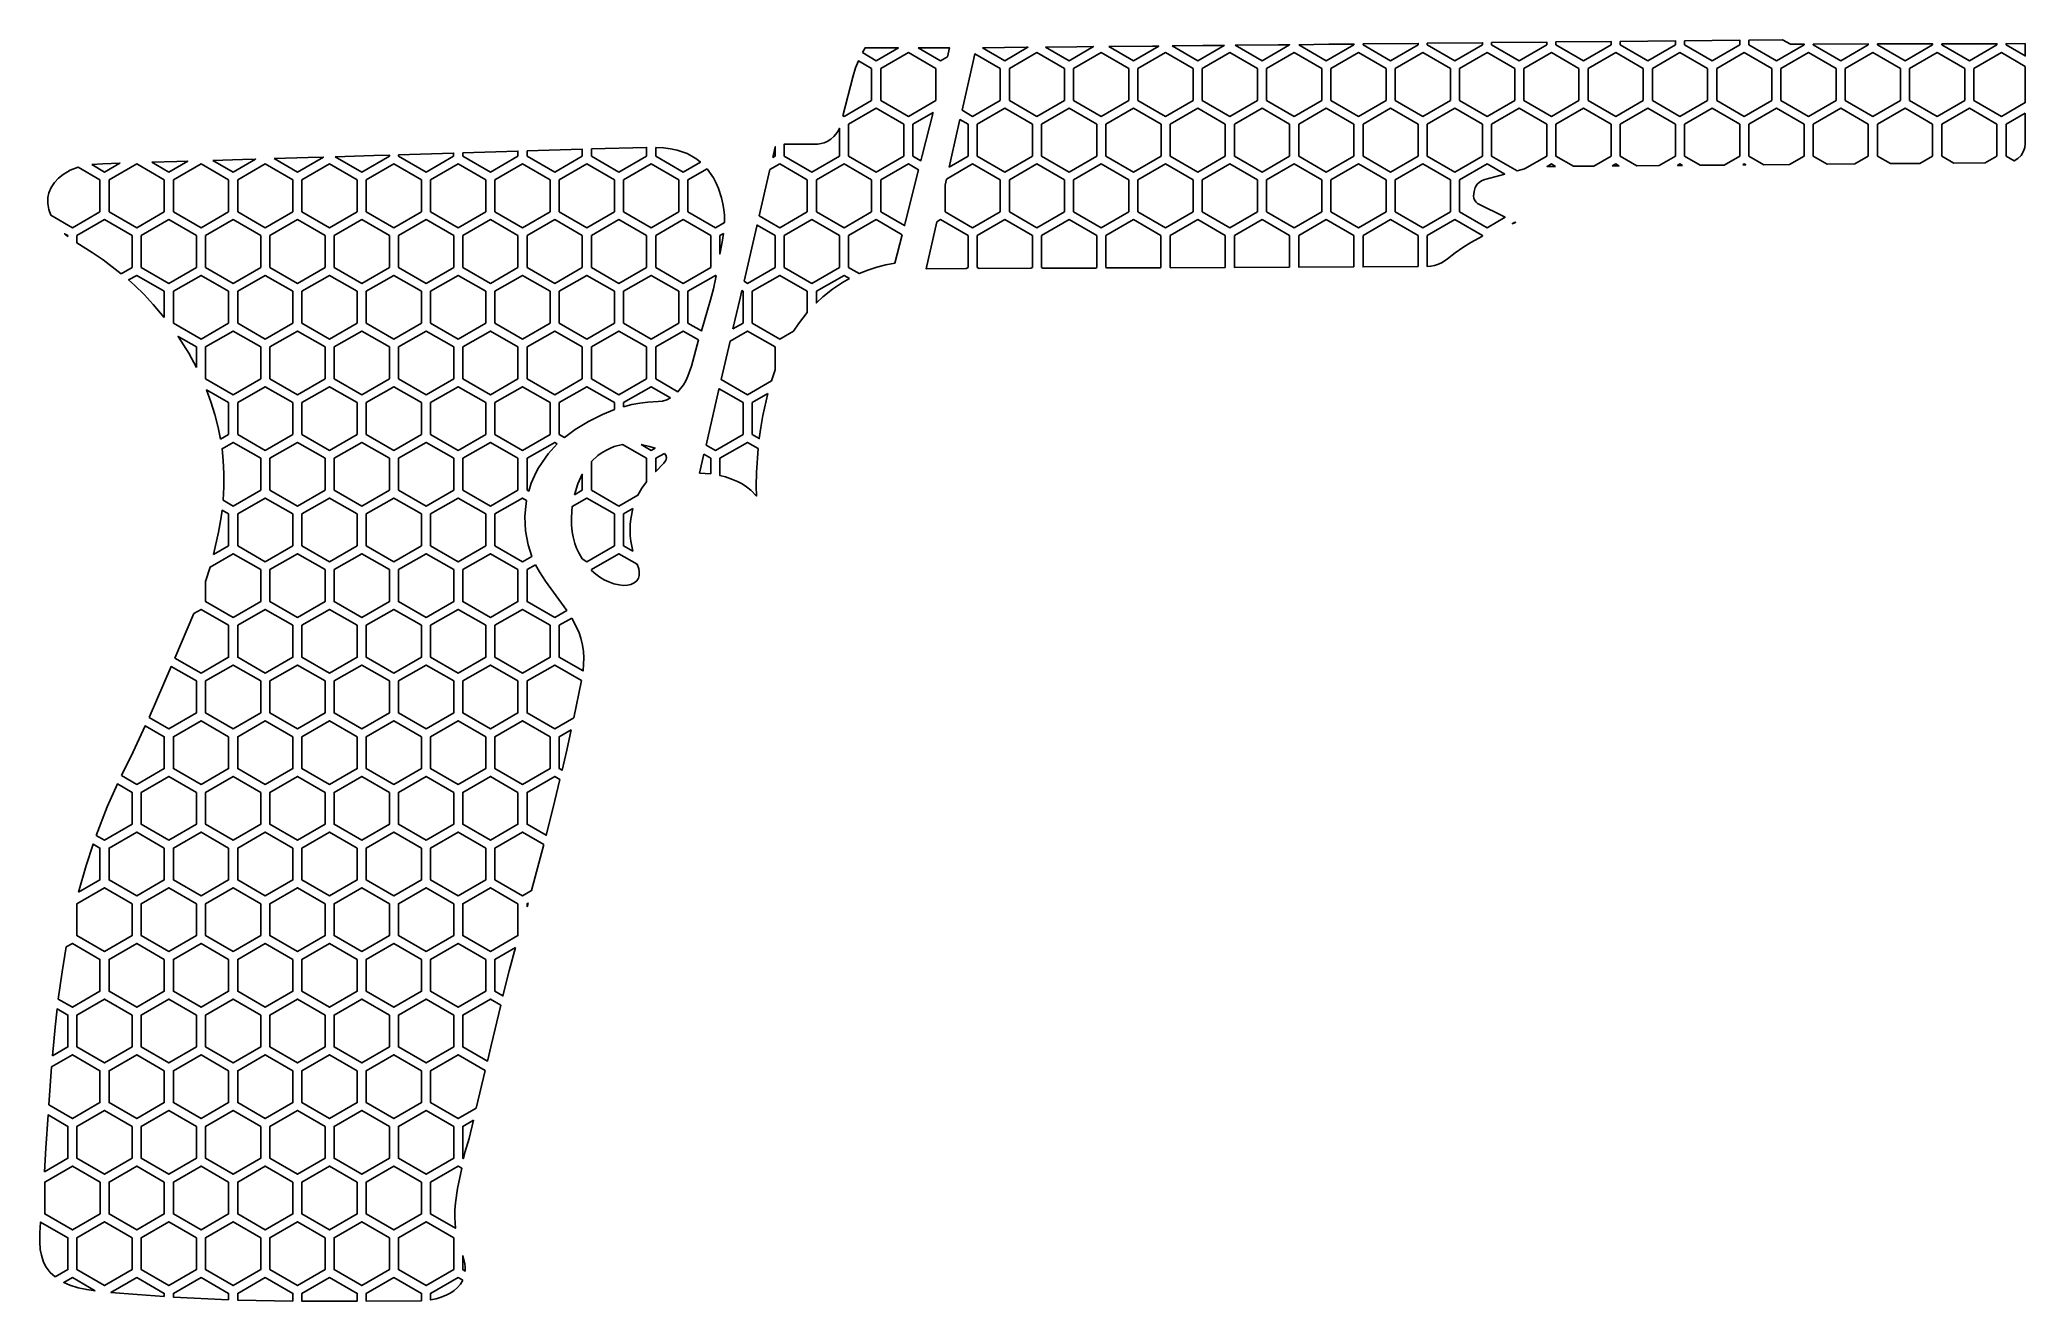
# Model space of a CAD drawing. Header units: millimetres. Extents: x 166 to 275, y -148 to -78.
import ezdxf

# ---------------------------------------------------------------- set-up
doc = ezdxf.new("R2010")
doc.units = ezdxf.units.MM

# ---------------------------------------------------------------- blocks, each defined once
blk = doc.blocks.new('HEX')
blk.add_lwpolyline([(1.516, 0.875), (0, 1.75), (-1.516, 0.875), (-1.516, -0.875), (0, -1.75), (1.516, -0.875)], close=True)

msp = doc.modelspace()

# ---------------------------------------------------------------- linework, layer by layer
for points in [[(246.065, -78.524), (249.096, -78.494), (249.096, -78.64), (247.58, -79.515), (246.065, -78.64), (246.065, -78.524)], [(249.596, -78.489), (252.627, -78.458), (252.627, -78.64), (251.111, -79.515), (249.596, -78.64), (249.596, -78.489)], [(253.127, -78.453), (256.158, -78.422), (256.158, -78.64), (254.642, -79.515), (253.127, -78.64), (253.127, -78.453)], [(256.658, -78.417), (259.689, -78.387), (259.689, -78.64), (258.173, -79.515), (256.658, -78.64), (256.658, -78.417)], [(260.189, -78.382), (262.042, -78.363), (262.473, -78.607), (263.22, -78.605), (263.22, -78.64), (261.704, -79.515), (260.189, -78.64), (260.189, -78.382)], [(210.443, -82.538), (210.998, -80.342), (211.138, -79.908), (211.29, -79.527), (212.019, -79.948), (212.019, -81.698), (210.504, -82.573), (210.443, -82.538)], [(211.51, -79.075), (211.66, -78.81), (213.49, -78.81), (212.269, -79.515), (211.51, -79.075)], [(214.579, -78.81), (214.85, -78.81), (216.301, -78.81), (216.177, -79.297), (215.8, -79.515), (214.579, -78.81)], [(216.983, -82.237), (217.589, -79.569), (217.686, -79.142), (219.081, -79.948), (219.081, -81.698), (217.566, -82.573), (216.983, -82.237)], [(218.104, -78.807), (220.529, -78.782), (220.602, -78.781), (219.331, -79.515), (218.104, -78.807)], [(221.575, -78.772), (223.296, -78.754), (224.196, -78.745), (222.862, -79.515), (221.575, -78.772)], [(225.045, -78.737), (227.448, -78.712), (227.79, -78.709), (226.394, -79.515), (225.045, -78.737)], [(228.516, -78.702), (230.215, -78.684), (231.384, -78.673), (229.925, -79.515), (228.516, -78.702)], [(231.986, -78.666), (234.367, -78.642), (234.971, -78.636), (233.456, -79.515), (231.986, -78.666)], [(235.471, -78.64), (237.134, -78.615), (238.502, -78.601), (238.502, -78.64), (236.987, -79.515), (235.471, -78.64)], [(239.002, -78.596), (242.033, -78.565), (242.033, -78.64), (240.518, -79.515), (239.002, -78.64), (239.002, -78.596)], [(242.533, -78.56), (245.565, -78.529), (245.565, -78.64), (244.049, -79.515), (242.533, -78.64), (242.533, -78.56)], [(263.72, -78.605), (266.751, -78.599), (266.751, -78.64), (265.236, -79.515), (263.72, -78.64), (263.72, -78.605)], [(267.251, -78.598), (270.282, -78.592), (270.282, -78.64), (268.767, -79.515), (267.251, -78.64), (267.251, -78.598)], [(270.782, -78.591), (273.813, -78.585), (273.813, -78.64), (272.298, -79.515), (270.782, -78.64), (270.782, -78.591)], [(275.37, -79.827), (275.37, -81.819), (274.063, -82.573), (272.548, -81.698), (272.548, -79.948), (274.063, -79.073), (275.37, -79.827)], [(275.37, -78.576), (275.37, -79.25), (274.313, -78.64), (274.313, -78.585), (275.37, -78.576)], [(215.4, -82.362), (214.801, -84.723), (214.728, -85.012), (214.285, -84.756), (214.285, -83.006), (215.4, -82.362)], [(216.274, -85.357), (216.383, -84.878), (216.867, -82.747), (217.316, -83.006), (217.316, -84.756), (216.274, -85.357)], [(247.875, -85.461), (247.466, -85.565), (246.065, -84.756), (246.065, -83.006), (247.58, -82.131), (249.096, -83.006), (249.096, -84.756), (247.875, -85.461)], [(251.679, -85.303), (250.559, -85.313), (249.596, -84.756), (249.596, -83.006), (251.111, -82.131), (252.627, -83.006), (252.627, -84.756), (251.679, -85.303)], [(255.26, -85.274), (254.042, -85.284), (253.127, -84.756), (253.127, -83.006), (254.642, -82.131), (256.158, -83.006), (256.158, -84.756), (255.26, -85.274)], [(258.841, -85.245), (257.524, -85.256), (256.658, -84.756), (256.658, -83.006), (258.173, -82.131), (259.689, -83.006), (259.689, -84.756), (258.841, -85.245)], [(262.423, -85.216), (261.006, -85.228), (260.189, -84.756), (260.189, -83.006), (261.704, -82.131), (263.22, -83.006), (263.22, -84.756), (262.423, -85.216)], [(266.004, -85.187), (264.488, -85.2), (263.72, -84.756), (263.72, -83.006), (265.236, -82.131), (266.751, -83.006), (266.751, -84.756), (266.004, -85.187)], [(269.585, -85.158), (267.971, -85.171), (267.251, -84.756), (267.251, -83.006), (268.767, -82.131), (270.282, -83.006), (270.282, -84.756), (269.585, -85.158)], [(273.167, -85.129), (271.453, -85.143), (270.782, -84.756), (270.782, -83.006), (272.298, -82.131), (273.813, -83.006), (273.813, -84.756), (273.167, -85.129)], [(275.37, -82.396), (275.37, -84.077), (275.345, -84.292), (275.278, -84.492), (275.144, -84.714), (274.961, -84.897), (274.766, -85.017), (274.313, -84.756), (274.313, -83.006), (275.37, -82.396)], [(209.068, -84.093), (209.244, -84.067), (209.413, -84.02), (209.573, -83.953), (209.771, -83.834), (209.946, -83.685), (210.062, -83.555), (210.16, -83.411), (210.254, -83.226), (210.254, -84.756), (208.738, -85.631), (207.223, -84.756), (207.223, -84.094), (209.068, -84.093)], [(172.493, -85.092), (173.869, -85.05), (174.464, -85.032), (173.427, -85.631), (172.493, -85.092)], [(175.849, -84.99), (177.475, -84.941), (178.19, -84.92), (176.958, -85.631), (175.849, -84.99)], [(179.205, -84.889), (181.08, -84.833), (181.916, -84.808), (180.489, -85.631), (179.205, -84.889)], [(182.56, -84.788), (184.686, -84.724), (185.536, -84.698), (185.536, -84.756), (184.02, -85.631), (182.56, -84.788)], [(186.036, -84.683), (189.067, -84.592), (189.067, -84.756), (187.552, -85.631), (186.036, -84.756), (186.036, -84.683)], [(189.567, -84.577), (192.598, -84.485), (192.598, -84.756), (191.083, -85.631), (189.567, -84.756), (189.567, -84.577)], [(193.098, -84.47), (196.129, -84.379), (196.129, -84.756), (194.614, -85.631), (193.098, -84.756), (193.098, -84.47)], [(196.629, -84.364), (199.66, -84.277), (199.66, -84.756), (198.145, -85.631), (196.629, -84.756), (196.629, -84.364)], [(200.16, -84.282), (200.582, -84.307), (200.968, -84.356), (201.345, -84.434), (201.621, -84.516), (201.889, -84.621), (202.148, -84.752), (202.418, -84.925), (202.62, -85.086), (201.676, -85.631), (200.16, -84.756), (200.16, -84.282)], [(206.586, -84.835), (206.723, -84.246), (206.723, -84.756), (206.586, -84.835)], [(166.938, -87.993), (166.832, -87.68), (166.778, -87.358), (166.786, -87.032), (166.84, -86.776), (166.963, -86.479), (167.139, -86.209), (167.359, -85.969), (167.615, -85.761), (168.016, -85.529), (168.444, -85.37), (169.646, -86.064), (169.646, -87.814), (168.131, -88.689), (166.938, -87.993)], [(169.19, -85.223), (169.803, -85.176), (170.739, -85.144), (169.896, -85.631), (169.19, -85.223)], [(202.981, -85.455), (203.33, -85.955), (203.482, -86.24), (203.613, -86.538), (203.782, -87.055), (203.856, -87.372), (203.907, -87.691), (203.934, -88.008), (203.936, -88.404), (203.441, -88.689), (201.926, -87.814), (201.926, -86.064), (202.981, -85.455)], [(205.844, -88.038), (206.432, -85.501), (206.973, -85.189), (208.488, -86.064), (208.488, -87.814), (206.973, -88.689), (205.844, -88.038)], [(214.6, -85.516), (213.864, -88.419), (213.826, -88.569), (212.519, -87.814), (212.519, -86.064), (214.035, -85.189), (214.6, -85.516)], [(216.124, -86.022), (217.566, -85.189), (219.081, -86.064), (219.081, -87.814), (217.566, -88.689), (216.05, -87.814), (216.05, -86.345), (216.124, -86.022)], [(246.782, -85.748), (245.698, -86.037), (245.537, -86.1), (245.404, -86.18), (245.276, -86.304), (245.168, -86.485), (245.103, -86.702), (245.072, -86.965), (245.087, -87.074), (245.136, -87.191), (245.212, -87.293), (245.297, -87.364), (246.801, -88.119), (245.815, -88.689), (244.299, -87.814), (244.299, -86.064), (245.815, -85.189), (246.782, -85.748)], [(249.573, -85.321), (249.109, -85.325), (249.346, -85.189), (249.573, -85.321)], [(252.693, -85.295), (252.877, -85.189), (253.056, -85.292), (252.693, -85.295)], [(256.538, -85.264), (256.274, -85.266), (256.408, -85.189), (256.538, -85.264)], [(259.856, -85.237), (259.939, -85.189), (260.02, -85.236), (259.856, -85.237)], [(170.816, -91.216), (169.827, -90.46), (169.221, -90.055), (168.381, -89.527), (168.381, -89.122), (169.896, -88.247), (171.412, -89.122), (171.412, -90.872), (170.816, -91.216)], [(213.698, -89.072), (213.302, -90.636), (212.8, -90.725), (212.31, -90.851), (211.818, -91.015), (211.34, -91.211), (210.754, -90.872), (210.754, -89.122), (212.269, -88.247), (213.698, -89.072)], [(217.206, -90.935), (215.006, -90.945), (215.591, -88.368), (215.8, -88.247), (217.316, -89.122), (217.316, -90.872), (217.206, -90.935)], [(220.764, -90.92), (217.92, -90.932), (217.816, -90.872), (217.816, -89.122), (219.331, -88.247), (220.847, -89.122), (220.847, -90.872), (220.764, -90.92)], [(224.323, -90.904), (221.424, -90.917), (221.347, -90.872), (221.347, -89.122), (222.862, -88.247), (224.378, -89.122), (224.378, -90.872), (224.323, -90.904)], [(227.881, -90.888), (224.929, -90.901), (224.878, -90.872), (224.878, -89.122), (226.394, -88.247), (227.909, -89.122), (227.909, -90.872), (227.881, -90.888)], [(231.44, -90.872), (228.433, -90.886), (228.409, -90.872), (228.409, -89.122), (229.925, -88.247), (231.44, -89.122), (231.44, -90.872)], [(234.971, -90.857), (231.94, -90.87), (231.94, -89.122), (233.456, -88.247), (234.971, -89.122), (234.971, -90.857)], [(238.502, -90.841), (235.471, -90.855), (235.471, -89.122), (236.987, -88.247), (238.502, -89.122), (238.502, -90.841)], [(242.033, -90.826), (239.002, -90.839), (239.002, -89.122), (240.518, -88.247), (242.033, -89.122), (242.033, -90.826)], [(245.565, -89.156), (244.921, -89.498), (244.479, -89.769), (244.059, -90.064), (243.637, -90.404), (243.341, -90.592), (243.142, -90.688), (242.937, -90.763), (242.731, -90.81), (242.533, -90.823), (242.533, -89.122), (244.049, -88.247), (245.565, -89.122), (245.565, -89.156)], [(167.881, -89.168), (167.788, -89.093), (167.706, -89.021), (167.881, -89.122), (167.881, -89.168)], [(203.885, -89.01), (203.814, -89.477), (203.691, -90.136), (203.691, -89.122), (203.885, -89.01)], [(205.012, -91.634), (205.711, -88.613), (205.727, -88.547), (206.723, -89.122), (206.723, -90.872), (205.207, -91.747), (205.012, -91.634)], [(247.341, -88.385), (247.383, -88.406), (247.194, -88.47), (247.341, -88.385)], [(173.177, -93.624), (172.568, -92.902), (172.063, -92.362), (171.535, -91.847), (171.219, -91.561), (171.662, -91.305), (173.177, -92.18), (173.177, -93.624)], [(203.482, -91.328), (203.332, -92.038), (203.176, -92.648), (202.669, -94.359), (201.926, -93.93), (201.926, -92.18), (203.441, -91.305), (203.482, -91.328)], [(208.488, -93.351), (207.999, -93.973), (207.734, -94.365), (206.973, -94.805), (205.457, -93.93), (205.457, -92.18), (206.973, -91.305), (208.488, -92.18), (208.488, -93.351)], [(210.8, -91.477), (210.415, -91.7), (209.863, -92.073), (209.343, -92.49), (208.988, -92.819), (208.988, -92.18), (210.504, -91.305), (210.8, -91.477)], [(204.406, -94.248), (204.796, -92.567), (204.894, -92.144), (204.957, -92.18), (204.957, -93.93), (204.406, -94.248)], [(174.943, -96.367), (174.521, -95.587), (173.938, -94.658), (174.943, -95.238), (174.943, -96.367)], [(202.52, -94.85), (202.119, -96.287), (201.933, -96.836), (201.818, -97.094), (201.689, -97.322), (201.385, -97.695), (200.16, -96.988), (200.16, -95.238), (201.676, -94.363), (202.52, -94.85)], [(206.723, -96.491), (206.517, -97.107), (205.207, -97.863), (203.762, -97.029), (204.252, -94.914), (205.207, -94.363), (206.723, -95.238), (206.723, -96.491)], [(176.267, -100.301), (176.142, -99.661), (175.959, -98.946), (175.741, -98.251), (175.499, -97.598), (176.708, -98.296), (176.708, -100.046), (176.267, -100.301)], [(197.894, -98.681), (197.234, -98.944), (196.471, -99.326), (195.738, -99.769), (195.148, -100.21), (194.864, -100.046), (194.864, -98.296), (196.379, -97.421), (197.895, -98.296), (197.894, -98.681)], [(200.983, -98.041), (200.774, -98.144), (200.53, -98.212), (200.303, -98.242), (199.728, -98.275), (199.289, -98.329), (198.86, -98.408), (198.395, -98.523), (198.395, -98.296), (199.91, -97.421), (200.983, -98.041)], [(202.93, -100.626), (203.618, -97.651), (203.645, -97.538), (204.957, -98.296), (204.957, -100.046), (203.441, -100.921), (202.93, -100.626)], [(206.319, -97.798), (206.045, -99.008), (205.933, -99.661), (205.847, -100.271), (205.457, -100.046), (205.457, -98.296), (206.319, -97.798)], [(176.403, -103.658), (176.445, -102.914), (176.448, -102.194), (176.413, -101.473), (176.347, -100.832), (176.958, -100.479), (178.474, -101.354), (178.474, -103.104), (176.958, -103.979), (176.403, -103.658)], [(194.758, -100.563), (194.257, -101.114), (193.919, -101.576), (193.695, -101.942), (193.499, -102.323), (193.332, -102.72), (193.189, -103.156), (193.098, -103.104), (193.098, -101.354), (194.614, -100.479), (194.758, -100.563)], [(196.629, -101.532), (196.992, -101.201), (197.17, -101.072), (197.421, -100.921), (197.684, -100.793), (197.889, -100.714), (198.341, -100.593), (199.66, -101.354), (199.66, -102.64), (199.4, -102.999), (199.183, -103.38), (198.145, -103.979), (196.629, -103.104), (196.629, -101.532)], [(199.357, -100.602), (199.821, -100.702), (200.125, -100.797), (199.91, -100.921), (199.357, -100.602)], [(200.638, -101.084), (200.716, -101.188), (200.751, -101.302), (200.736, -101.424), (200.707, -101.489), (200.603, -101.626), (200.16, -102.081), (200.16, -101.354), (200.638, -101.084)], [(203.186, -102.214), (202.572, -102.17), (202.812, -101.135), (203.191, -101.354), (203.186, -102.214)], [(205.787, -100.814), (205.697, -102.134), (205.684, -102.876), (205.697, -103.428), (205.382, -103.099), (205.148, -102.915), (204.901, -102.757), (204.645, -102.623), (204.385, -102.512), (203.998, -102.381), (203.691, -102.303), (203.691, -101.354), (205.207, -100.479), (205.787, -100.814)], [(195.7, -103.352), (195.886, -102.76), (196.129, -102.231), (196.129, -103.104), (195.7, -103.352)], [(193.071, -103.666), (193.004, -104.166), (192.982, -104.556), (192.987, -104.947), (193.019, -105.337), (193.077, -105.723), (193.161, -106.104), (193.364, -106.74), (192.848, -107.037), (191.333, -106.162), (191.333, -104.412), (192.848, -103.537), (193.071, -103.666)], [(196.118, -106.879), (195.934, -106.55), (195.82, -106.292), (195.726, -106.027), (195.631, -105.665), (195.58, -105.388), (195.541, -105.015), (195.53, -104.638), (195.548, -104.261), (195.576, -104.001), (196.379, -103.537), (197.895, -104.412), (197.895, -106.162), (196.379, -107.037), (196.118, -106.879)], [(175.884, -106.638), (176.162, -105.411), (176.283, -104.701), (176.348, -104.204), (176.708, -104.412), (176.708, -106.162), (175.884, -106.638)], [(198.914, -104.112), (198.8, -104.675), (198.768, -104.984), (198.757, -105.293), (198.766, -105.604), (198.796, -105.912), (198.899, -106.453), (198.395, -106.162), (198.395, -104.412), (198.914, -104.112)], [(175.443, -108.125), (175.693, -107.325), (176.958, -106.595), (178.474, -107.47), (178.474, -109.22), (176.958, -110.095), (175.443, -109.22), (175.443, -108.125)], [(199.144, -107.173), (199.229, -107.422), (199.262, -107.59), (199.258, -107.784), (199.214, -107.929), (199.117, -108.078), (198.981, -108.195), (198.801, -108.284), (198.607, -108.329), (198.388, -108.337), (198.148, -108.309), (197.855, -108.241), (197.591, -108.147), (197.338, -108.028), (197.097, -107.885), (196.869, -107.72), (196.629, -107.508), (196.629, -107.47), (198.145, -106.595), (199.144, -107.173)], [(193.567, -107.202), (193.776, -107.588), (194.111, -108.109), (195.28, -109.711), (194.614, -110.095), (193.098, -109.22), (193.098, -107.47), (193.567, -107.202)], [(173.758, -112.325), (174.793, -109.884), (175.193, -109.653), (176.708, -110.528), (176.708, -112.278), (175.193, -113.153), (173.758, -112.325)], [(195.551, -110.131), (195.835, -110.664), (195.953, -110.942), (196.051, -111.229), (196.144, -111.611), (196.192, -111.957), (196.209, -112.306), (196.202, -112.656), (196.17, -113.032), (194.864, -112.278), (194.864, -110.528), (195.551, -110.131)], [(172.338, -115.582), (173.56, -112.788), (174.943, -113.586), (174.943, -115.336), (173.427, -116.211), (172.338, -115.582)], [(196.092, -113.565), (195.669, -115.602), (194.614, -116.211), (193.098, -115.336), (193.098, -113.586), (194.614, -112.711), (196.092, -113.565)], [(170.819, -118.783), (171.46, -117.478), (172.131, -116.04), (173.177, -116.644), (173.177, -118.394), (171.662, -119.269), (170.819, -118.783)], [(195.526, -116.262), (195.276, -117.383), (195.023, -118.486), (194.864, -118.394), (194.864, -116.644), (195.526, -116.262)], [(194.904, -118.995), (194.533, -120.533), (194.151, -122.06), (193.098, -121.452), (193.098, -119.702), (194.614, -118.827), (194.904, -118.995)], [(169.439, -122.063), (170.047, -120.496), (170.603, -119.235), (171.412, -119.702), (171.412, -121.452), (169.896, -122.327), (169.439, -122.063)], [(194.021, -122.562), (193.345, -125.098), (192.848, -125.385), (191.333, -124.51), (191.333, -122.76), (192.848, -121.885), (194.021, -122.562)], [(168.466, -125.192), (168.885, -123.723), (169.27, -122.543), (169.646, -122.76), (169.646, -124.51), (168.466, -125.192)], [(193.098, -125.987), (193.098, -125.818), (193.154, -125.786), (193.098, -125.987)], [(167.354, -131.053), (167.563, -129.559), (167.795, -128.195), (168.131, -128.001), (169.646, -128.876), (169.646, -130.626), (168.131, -131.501), (167.354, -131.053)], [(192.46, -128.226), (192.118, -129.505), (191.775, -130.882), (191.333, -130.626), (191.333, -128.876), (192.46, -128.226)], [(167.031, -134.175), (167.177, -132.602), (167.289, -131.593), (167.881, -131.934), (167.881, -133.684), (167.031, -134.175)], [(191.653, -131.388), (191.127, -133.605), (190.922, -134.466), (189.567, -133.684), (189.567, -131.934), (191.083, -131.059), (191.653, -131.388)], [(166.831, -136.867), (166.981, -134.781), (168.131, -134.117), (169.646, -134.992), (169.646, -136.742), (168.131, -137.617), (166.831, -136.867)], [(190.801, -134.974), (190.308, -137.045), (189.317, -137.617), (187.802, -136.742), (187.802, -134.992), (189.317, -134.117), (190.801, -134.974)], [(166.594, -140.543), (166.679, -139.242), (166.795, -137.423), (167.881, -138.05), (167.881, -139.8), (166.594, -140.543)], [(190.149, -137.714), (189.912, -138.706), (189.68, -139.483), (189.601, -139.82), (189.567, -139.8), (189.567, -138.05), (190.149, -137.714)], [(189.521, -140.351), (189.281, -141.464), (189.164, -142.256), (189.133, -142.652), (189.124, -143.047), (189.163, -143.644), (187.802, -142.858), (187.802, -141.108), (189.317, -140.233), (189.521, -140.351)], [(167.181, -146.32), (166.916, -146.071), (166.699, -145.785), (166.551, -145.501), (166.427, -145.122), (166.368, -144.805), (166.336, -144.397), (166.342, -143.899), (166.385, -143.303), (167.881, -144.166), (167.881, -145.916), (167.181, -146.32)], [(189.567, -145.136), (189.681, -145.598), (189.702, -145.779), (189.704, -145.995), (189.567, -145.916), (189.567, -145.136)], [(169.388, -147.078), (168.917, -147.013), (168.447, -146.913), (167.992, -146.77), (167.657, -146.623), (168.131, -146.349), (169.388, -147.078)], [(173.177, -147.398), (171.683, -147.29), (170.25, -147.164), (171.662, -146.349), (173.177, -147.224), (173.177, -147.398)], [(176.708, -147.57), (173.677, -147.429), (173.677, -147.224), (175.193, -146.349), (176.708, -147.224), (176.708, -147.57)], [(180.239, -147.645), (177.208, -147.585), (177.208, -147.224), (178.724, -146.349), (180.239, -147.224), (180.239, -147.645)], [(183.77, -147.656), (180.739, -147.65), (180.739, -147.224), (182.255, -146.349), (183.77, -147.224), (183.77, -147.656)], [(187.302, -147.633), (184.27, -147.654), (184.27, -147.224), (185.786, -146.349), (187.302, -147.224), (187.302, -147.633)], [(189.574, -146.497), (189.438, -146.722), (189.283, -146.902), (189.104, -147.06), (188.906, -147.197), (188.694, -147.309), (188.383, -147.432), (188.109, -147.514), (187.802, -147.58), (187.802, -147.224), (189.317, -146.349), (189.574, -146.497)]]:
    msp.add_lwpolyline(points, close=True)

# ---------------------------------------------------------------- block references
for p in [(214.035, -80.823), (221.097, -80.823), (224.628, -80.823), (228.159, -80.823), (231.69, -80.823), (235.221, -80.823), (238.752, -80.823), (242.283, -80.823), (245.815, -80.823), (249.346, -80.823), (252.877, -80.823), (256.408, -80.823), (259.939, -80.823), (263.47, -80.823), (267.001, -80.823), (270.532, -80.823), (212.269, -83.881), (219.331, -83.881), (222.862, -83.881), (226.394, -83.881), (229.925, -83.881), (233.456, -83.881), (236.987, -83.881), (240.518, -83.881), (244.049, -83.881), (171.662, -86.939), (175.193, -86.939), (178.724, -86.939), (182.255, -86.939), (185.786, -86.939), (189.317, -86.939), (192.848, -86.939), (196.379, -86.939), (199.91, -86.939), (210.504, -86.939), (221.097, -86.939), (224.628, -86.939), (228.159, -86.939), (231.69, -86.939), (235.221, -86.939), (238.752, -86.939), (242.283, -86.939), (173.427, -89.997), (176.958, -89.997), (180.489, -89.997), (184.02, -89.997), (187.552, -89.997), (191.083, -89.997), (194.614, -89.997), (198.145, -89.997), (201.676, -89.997), (208.738, -89.997), (175.193, -93.055), (178.724, -93.055), (182.255, -93.055), (185.786, -93.055), (189.317, -93.055), (192.848, -93.055), (196.379, -93.055), (199.91, -93.055), (176.958, -96.113), (180.489, -96.113), (184.02, -96.113), (187.552, -96.113), (191.083, -96.113), (194.614, -96.113), (198.145, -96.113), (178.724, -99.171), (182.255, -99.171), (185.786, -99.171), (189.317, -99.171), (192.848, -99.171), (180.489, -102.229), (184.02, -102.229), (187.552, -102.229), (191.083, -102.229), (178.724, -105.287), (182.255, -105.287), (185.786, -105.287), (189.317, -105.287), (180.489, -108.345), (184.02, -108.345), (187.552, -108.345), (191.083, -108.345), (178.724, -111.403), (182.255, -111.403), (185.786, -111.403), (189.317, -111.403), (192.848, -111.403), (176.958, -114.461), (180.489, -114.461), (184.02, -114.461), (187.552, -114.461), (191.083, -114.461), (175.193, -117.519), (178.724, -117.519), (182.255, -117.519), (185.786, -117.519), (189.317, -117.519), (192.848, -117.519), (173.427, -120.577), (176.958, -120.577), (180.489, -120.577), (184.02, -120.577), (187.552, -120.577), (191.083, -120.577), (171.662, -123.635), (175.193, -123.635), (178.724, -123.635), (182.255, -123.635), (185.786, -123.635), (189.317, -123.635), (169.896, -126.693), (173.427, -126.693), (176.958, -126.693), (180.489, -126.693), (184.02, -126.693), (187.552, -126.693), (191.083, -126.693), (171.662, -129.751), (175.193, -129.751), (178.724, -129.751), (182.255, -129.751), (185.786, -129.751), (189.317, -129.751), (169.896, -132.809), (173.427, -132.809), (176.958, -132.809), (180.489, -132.809), (184.02, -132.809), (187.552, -132.809), (171.662, -135.867), (175.193, -135.867), (178.724, -135.867), (182.255, -135.867), (185.786, -135.867), (169.896, -138.925), (173.427, -138.925), (176.958, -138.925), (180.489, -138.925), (184.02, -138.925), (187.552, -138.925), (168.131, -141.983), (171.662, -141.983), (175.193, -141.983), (178.724, -141.983), (182.255, -141.983), (185.786, -141.983), (169.896, -145.041), (173.427, -145.041), (176.958, -145.041), (180.489, -145.041), (184.02, -145.041), (187.552, -145.041)]:
    msp.add_blockref('HEX', p)

doc.saveas('drawing.dxf')
